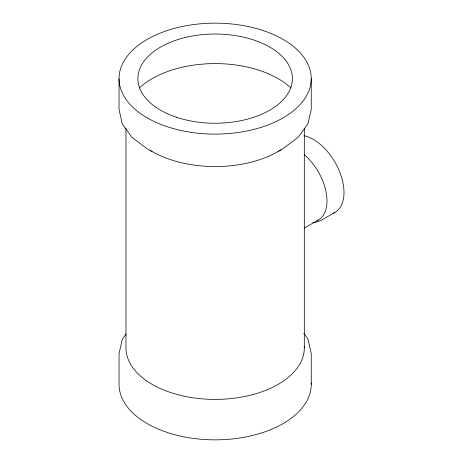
<?xml version="1.0" encoding="UTF-8"?>
<svg xmlns="http://www.w3.org/2000/svg" width="463" height="463" viewBox="0 0 463 463"><rect width="100%" height="100%" fill="white"/><g stroke="black" fill="none" stroke-linecap="round" stroke-linejoin="round"><path stroke-width="0.69" d="M126.127 333.997L122.359 339.234L119.049 353.593L119.049 384.44A96.096 55.479 0 0 0 216.452 439.844A96.096 55.479 0 0 0 311.211 382.93M304.243 228.109L318.341 219.971M334.992 212.355L320.419 220.77L314.082 222.744L312.739 222.61M278.107 151.43L283.003 148.652L298.299 137.152L307.93 123.766L311.24 109.407L311.24 78.56M151.997 151.54L147.101 148.756L131.851 137.279L122.284 123.905L119.049 109.546L119.049 78.698M303.844 333.285L308.005 339.095L311.24 353.454L311.24 384.302M304.313 128.743L304.313 347.84M125.971 128.176L125.971 347.997A89.168 51.48 0 0 0 216.493 399.395A89.168 51.48 0 0 0 304.278 346.434M304.098 154.561A41.612 24.024 60 0 1 326.068 191.931A41.612 24.024 60 0 1 317.103 220.602M280.775 149.937A89.168 51.48 0 0 1 150.162 150.336M139.317 87.993A89.168 51.48 0 0 1 290.909 87.935M304.046 135.711A43.343 25.025 60 0 1 340.143 173.087A43.343 25.025 60 0 1 333.227 213.217M176.415 117.232A77.263 44.61 0 0 0 292.408 78.698A77.263 44.61 0 0 0 176.611 39.968A77.263 44.61 0 0 0 176.415 117.232M147.269 117.903A96.096 55.479 0 0 0 307.993 92.93A96.096 55.479 0 0 0 190.171 25.054A96.096 55.479 0 0 0 147.269 117.903"/></g></svg>
